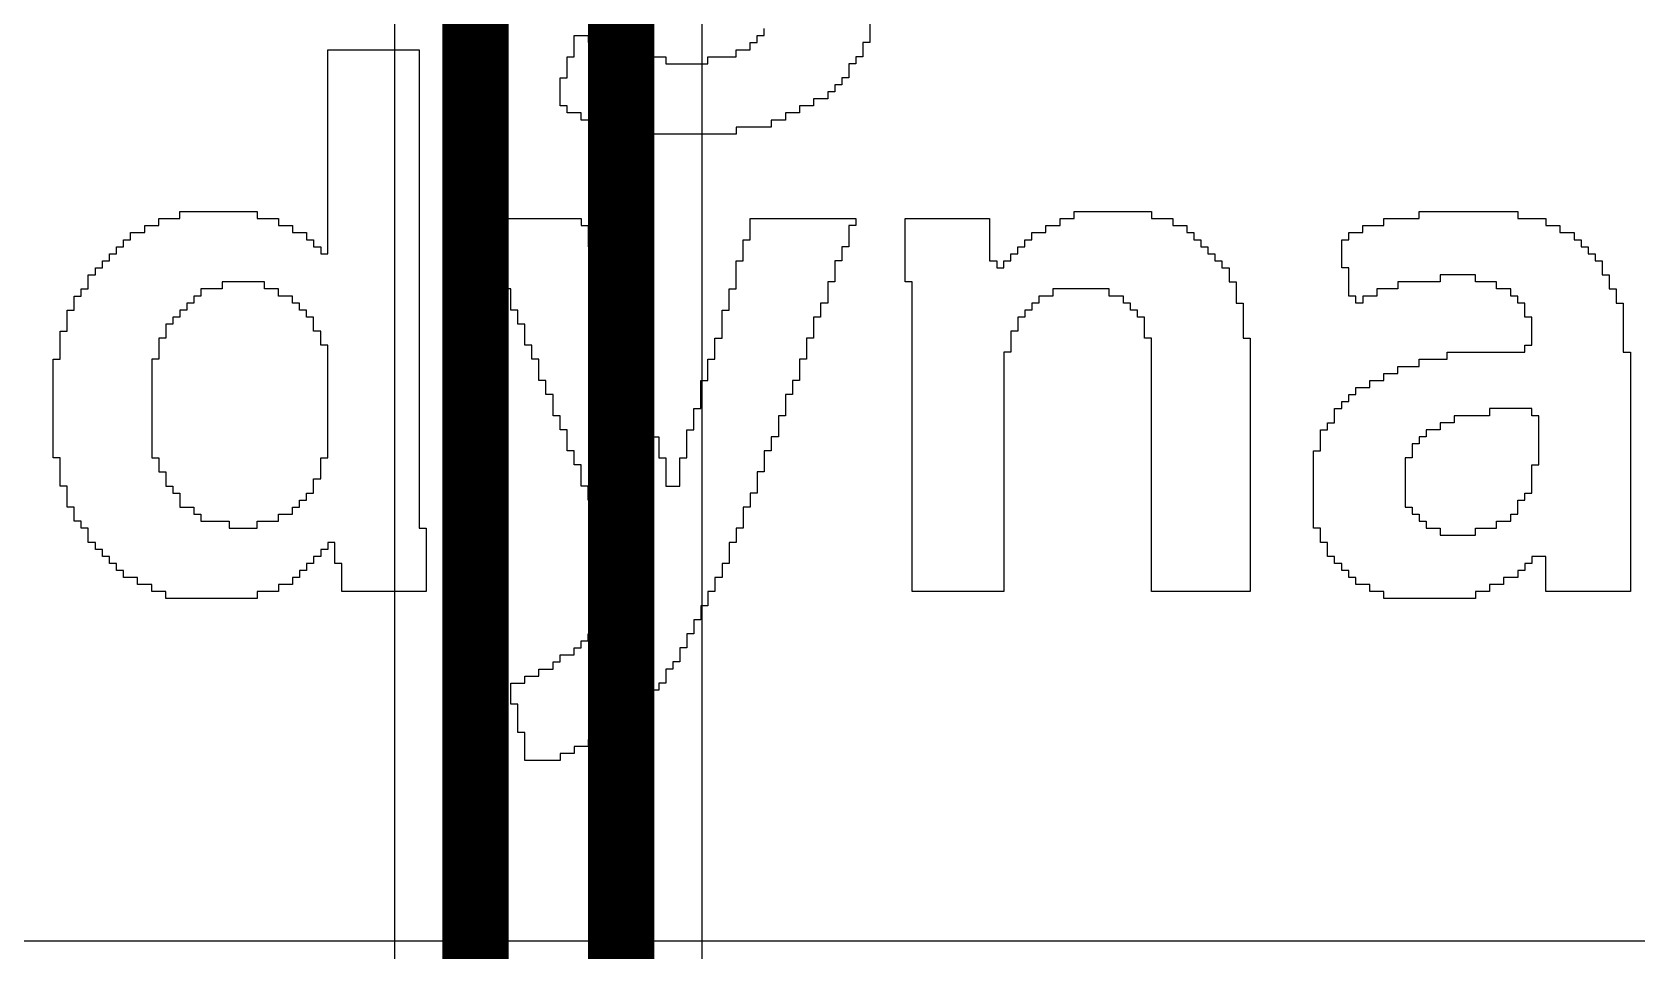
# Model space of a CAD drawing. Header units: millimetres. Extents: x -0.29 to 3.46, y -0.11 to 2.46.
# Drawn here: x 1.7836 to 2.0258, y 1.6687 to 1.8075 of the extents above; entities that cross this region are included whole.
import ezdxf

# ---------------------------------------------------------------- set-up
doc = ezdxf.new("R2010")
doc.units = ezdxf.units.MM
doc.header["$MEASUREMENT"] = 0
for name, color, linetype in [('BottomLayer', 5, 'Continuous'), ('TopLayer', 1, 'Continuous'), ('TopOverlay', 2, 'Continuous')]:
    doc.layers.add(name, color=color, linetype=linetype)

msp = doc.modelspace()

# ---------------------------------------------------------------- linework, layer by layer
at = {"layer": 'BottomLayer'}
msp.add_line((2.704, 1.67022), (1.50843, 1.67022), dxfattribs=at)
at = {"layer": 'TopLayer'}
for p, q in [((1.83826, 1.90567), (1.83826, 1.61433)), ((1.88474, 1.61433), (1.88474, 1.90567))]:
    msp.add_line(p, q, dxfattribs=at)
at = {"layer": 'TopLayer', "const_width": 0.01}
for points in [[(1.8505, 1.60131), (1.8505, 1.91869)], [(1.8725, 1.60131), (1.8725, 1.91869)]]:
    msp.add_lwpolyline(points, dxfattribs=at)
at = {"layer": 'TopOverlay'}
for p, q in [((1.8941, 1.80697), (1.8941, 1.80803)), ((1.91004, 1.80909), (1.91004, 1.80591)), ((1.8282, 1.77402), (1.8282, 1.80484)), ((1.8282, 1.80484), (1.84202, 1.80484)), ((1.84202, 1.80484), (1.84202, 1.73257)), ((1.8654, 1.80378), (1.8654, 1.80697)), ((1.8654, 1.80697), (1.86753, 1.80697)), ((1.86753, 1.80697), (1.86753, 1.80591)), ((1.86753, 1.80591), (1.86965, 1.80591)), ((1.86965, 1.80591), (1.86965, 1.80484)), ((1.86965, 1.80484), (1.87284, 1.80484)), ((1.87284, 1.80484), (1.87284, 1.80378)), ((1.88985, 1.80378), (1.88985, 1.80484)), ((1.88985, 1.80484), (1.89198, 1.80484)), ((1.89198, 1.80484), (1.89198, 1.80591)), ((1.89198, 1.80591), (1.89304, 1.80591)), ((1.89304, 1.80591), (1.89304, 1.80697)), ((1.89304, 1.80697), (1.8941, 1.80697)), ((1.91004, 1.80591), (1.90898, 1.80591)), ((1.90898, 1.80591), (1.90898, 1.80378)), ((1.86434, 1.80059), (1.86434, 1.80378)), ((1.86434, 1.80378), (1.8654, 1.80378)), ((1.87284, 1.80378), (1.87922, 1.80378)), ((1.87922, 1.80378), (1.87922, 1.80272)), ((1.87922, 1.80272), (1.8856, 1.80272)), ((1.8856, 1.80272), (1.8856, 1.80378)), ((1.8856, 1.80378), (1.88985, 1.80378)), ((1.90792, 1.80272), (1.90686, 1.80272)), ((1.90686, 1.80272), (1.90686, 1.80059)), ((1.90898, 1.80378), (1.90792, 1.80378)), ((1.90792, 1.80378), (1.90792, 1.80272)), ((1.86328, 1.79634), (1.86328, 1.80059)), ((1.86328, 1.80059), (1.86434, 1.80059)), ((1.90686, 1.80059), (1.90579, 1.80059)), ((1.90579, 1.80059), (1.90579, 1.79953)), ((1.90473, 1.79846), (1.90367, 1.79846)), ((1.90367, 1.79846), (1.90367, 1.7974)), ((1.90579, 1.79953), (1.90473, 1.79953)), ((1.90473, 1.79953), (1.90473, 1.79846)), ((1.86434, 1.79634), (1.86328, 1.79634)), ((1.86434, 1.79528), (1.86434, 1.79634)), ((1.86647, 1.79528), (1.86434, 1.79528)), ((1.86647, 1.79421), (1.86647, 1.79528)), ((1.89942, 1.79528), (1.89729, 1.79528)), ((1.89729, 1.79528), (1.89729, 1.79421)), ((1.90154, 1.79634), (1.89942, 1.79634)), ((1.89942, 1.79634), (1.89942, 1.79528)), ((1.90367, 1.7974), (1.90154, 1.7974)), ((1.90154, 1.7974), (1.90154, 1.79634)), ((1.86965, 1.79421), (1.86647, 1.79421)), ((1.86965, 1.79315), (1.86965, 1.79421)), ((1.87497, 1.79315), (1.86965, 1.79315)), ((1.87497, 1.79209), (1.87497, 1.79315)), ((1.89516, 1.79315), (1.88985, 1.79315)), ((1.88985, 1.79315), (1.88985, 1.79209)), ((1.89729, 1.79421), (1.89516, 1.79421)), ((1.89516, 1.79421), (1.89516, 1.79315)), ((1.88985, 1.79209), (1.87497, 1.79209)), ((1.80057, 1.77721), (1.80057, 1.77827)), ((1.80057, 1.77827), (1.80269, 1.77827)), ((1.80269, 1.77827), (1.80269, 1.77933)), ((1.80269, 1.77933), (1.80588, 1.77933)), ((1.80588, 1.77933), (1.80588, 1.7804)), ((1.80588, 1.7804), (1.81757, 1.7804)), ((1.81757, 1.7804), (1.81757, 1.77933)), ((1.81757, 1.77933), (1.82076, 1.77933)), ((1.82076, 1.77933), (1.82076, 1.77827)), ((1.82076, 1.77827), (1.82289, 1.77827)), ((1.82289, 1.77827), (1.82289, 1.77721)), ((1.85159, 1.77614), (1.85159, 1.77933)), ((1.85159, 1.77933), (1.86647, 1.77933)), ((1.86647, 1.77933), (1.86647, 1.77827)), ((1.86647, 1.77827), (1.86753, 1.77827)), ((1.86753, 1.77827), (1.86753, 1.77508)), ((1.89198, 1.77614), (1.89198, 1.77933)), ((1.89198, 1.77933), (1.90792, 1.77933)), ((1.90792, 1.77827), (1.90686, 1.77827)), ((1.90686, 1.77827), (1.90686, 1.77508)), ((1.90792, 1.77933), (1.90792, 1.77827)), ((1.91536, 1.76977), (1.91536, 1.77933)), ((1.91536, 1.77933), (1.92811, 1.77933)), ((1.92811, 1.77933), (1.92811, 1.77296)), ((1.93662, 1.77721), (1.93662, 1.77827)), ((1.93662, 1.77827), (1.93874, 1.77827)), ((1.93874, 1.77827), (1.93874, 1.77933)), ((1.93874, 1.77933), (1.94087, 1.77933)), ((1.94087, 1.77933), (1.94087, 1.7804)), ((1.94087, 1.7804), (1.94618, 1.7804)), ((1.94618, 1.7804), (1.94725, 1.7804)), ((1.94725, 1.7804), (1.95256, 1.7804)), ((1.95256, 1.7804), (1.95256, 1.77933)), ((1.95256, 1.77933), (1.95575, 1.77933)), ((1.95575, 1.77933), (1.95575, 1.77827)), ((1.95575, 1.77827), (1.95787, 1.77827)), ((1.95787, 1.77827), (1.95787, 1.77721)), ((1.98445, 1.77721), (1.98445, 1.77827)), ((1.98445, 1.77827), (1.98763, 1.77827)), ((1.98763, 1.77827), (1.98763, 1.77933)), ((1.98763, 1.77933), (1.99295, 1.77933)), ((1.99295, 1.77933), (1.99295, 1.7804)), ((1.99295, 1.7804), (2.00783, 1.7804)), ((2.00783, 1.7804), (2.00783, 1.77933)), ((2.00783, 1.77933), (2.01208, 1.77933)), ((2.01208, 1.77933), (2.01208, 1.77827)), ((2.01208, 1.77827), (2.01421, 1.77827)), ((2.01421, 1.77827), (2.01421, 1.77721)), ((1.79738, 1.77508), (1.79738, 1.77614)), ((1.79738, 1.77614), (1.79844, 1.77614)), ((1.79844, 1.77614), (1.79844, 1.77721)), ((1.79844, 1.77721), (1.80057, 1.77721)), ((1.82289, 1.77721), (1.82501, 1.77721)), ((1.82501, 1.77721), (1.82501, 1.77614)), ((1.82501, 1.77614), (1.82608, 1.77614)), ((1.82608, 1.77614), (1.82608, 1.77508)), ((1.85265, 1.77614), (1.85159, 1.77614)), ((1.85265, 1.77402), (1.85265, 1.77614)), ((1.89091, 1.77296), (1.89091, 1.77614)), ((1.89091, 1.77614), (1.89198, 1.77614)), ((1.93343, 1.77508), (1.93343, 1.77614)), ((1.93343, 1.77614), (1.93449, 1.77614)), ((1.93449, 1.77614), (1.93449, 1.77721)), ((1.93449, 1.77721), (1.93662, 1.77721)), ((1.95787, 1.77721), (1.95894, 1.77721)), ((1.95894, 1.77721), (1.95894, 1.77614)), ((1.95894, 1.77614), (1.96, 1.77614)), ((1.96, 1.77614), (1.96, 1.77508)), ((1.98126, 1.77189), (1.98126, 1.77614)), ((1.98126, 1.77614), (1.98232, 1.77614)), ((1.98232, 1.77614), (1.98232, 1.77721)), ((1.98232, 1.77721), (1.98445, 1.77721)), ((2.01421, 1.77721), (2.01633, 1.77721)), ((2.01633, 1.77721), (2.01633, 1.77614)), ((2.01633, 1.77614), (2.0174, 1.77614)), ((2.0174, 1.77614), (2.0174, 1.77508)), ((1.79525, 1.77296), (1.79525, 1.77402)), ((1.79525, 1.77402), (1.79632, 1.77402)), ((1.79632, 1.77402), (1.79632, 1.77508)), ((1.79632, 1.77508), (1.79738, 1.77508)), ((1.82608, 1.77508), (1.82714, 1.77508)), ((1.82714, 1.77508), (1.82714, 1.77402)), ((1.82714, 1.77402), (1.8282, 1.77402)), ((1.85371, 1.77402), (1.85265, 1.77402)), ((1.85371, 1.77083), (1.85371, 1.77402)), ((1.86753, 1.77508), (1.86859, 1.77508)), ((1.86859, 1.77508), (1.86859, 1.77189)), ((1.90686, 1.77508), (1.90579, 1.77508)), ((1.90579, 1.77508), (1.90579, 1.77296)), ((1.9313, 1.77296), (1.9313, 1.77402)), ((1.9313, 1.77402), (1.93237, 1.77402)), ((1.93237, 1.77402), (1.93237, 1.77508)), ((1.93237, 1.77508), (1.93343, 1.77508)), ((1.96, 1.77508), (1.96106, 1.77508)), ((1.96106, 1.77508), (1.96106, 1.77402)), ((1.96106, 1.77402), (1.96213, 1.77402)), ((1.96213, 1.77402), (1.96213, 1.77296)), ((2.0174, 1.77508), (2.01846, 1.77508)), ((2.01846, 1.77508), (2.01846, 1.77402)), ((2.01846, 1.77402), (2.01952, 1.77402)), ((2.01952, 1.77402), (2.01952, 1.77296)), ((1.79206, 1.7687), (1.79206, 1.77083)), ((1.79206, 1.77083), (1.79313, 1.77083)), ((1.79313, 1.77083), (1.79313, 1.77189)), ((1.79313, 1.77189), (1.79419, 1.77189)), ((1.79419, 1.77189), (1.79419, 1.77296)), ((1.79419, 1.77296), (1.79525, 1.77296)), ((1.85477, 1.77083), (1.85371, 1.77083)), ((1.85477, 1.7687), (1.85477, 1.77083)), ((1.86859, 1.77189), (1.86965, 1.77189)), ((1.86965, 1.77189), (1.86965, 1.7687)), ((1.88985, 1.7687), (1.88985, 1.77296)), ((1.88985, 1.77296), (1.89091, 1.77296)), ((1.90579, 1.77296), (1.90473, 1.77296)), ((1.90473, 1.77296), (1.90473, 1.76977)), ((1.92811, 1.77296), (1.92918, 1.77296)), ((1.92918, 1.77296), (1.92918, 1.77189)), ((1.92918, 1.77189), (1.93024, 1.77189)), ((1.93024, 1.77189), (1.93024, 1.77296)), ((1.93024, 1.77296), (1.9313, 1.77296)), ((1.96213, 1.77296), (1.96319, 1.77296)), ((1.96319, 1.77296), (1.96319, 1.77189)), ((1.96319, 1.77189), (1.96425, 1.77189)), ((1.96425, 1.77189), (1.96425, 1.76977)), ((1.98232, 1.77189), (1.98126, 1.77189)), ((1.98232, 1.76764), (1.98232, 1.77189)), ((2.00145, 1.77083), (1.99614, 1.77083)), ((1.99614, 1.77083), (1.99614, 1.76977)), ((2.00145, 1.76977), (2.00145, 1.77083)), ((2.01952, 1.77296), (2.02058, 1.77296)), ((2.02058, 1.77296), (2.02058, 1.77083)), ((2.02058, 1.77083), (2.02165, 1.77083)), ((2.02165, 1.77083), (2.02165, 1.7687)), ((1.791, 1.76764), (1.791, 1.7687)), ((1.791, 1.7687), (1.79206, 1.7687)), ((1.81226, 1.7687), (1.80907, 1.7687)), ((1.80907, 1.7687), (1.80907, 1.76764)), ((1.81864, 1.76977), (1.81226, 1.76977)), ((1.81226, 1.76977), (1.81226, 1.7687)), ((1.81864, 1.7687), (1.81864, 1.76977)), ((1.82076, 1.7687), (1.81864, 1.7687)), ((1.82076, 1.76764), (1.82076, 1.7687)), ((1.85584, 1.7687), (1.85477, 1.7687)), ((1.85584, 1.76552), (1.85584, 1.7687)), ((1.86965, 1.7687), (1.87072, 1.7687)), ((1.87072, 1.7687), (1.87072, 1.76552)), ((1.88879, 1.76552), (1.88879, 1.7687)), ((1.88879, 1.7687), (1.88985, 1.7687)), ((1.90473, 1.76977), (1.90367, 1.76977)), ((1.90367, 1.76977), (1.90367, 1.76658)), ((1.91642, 1.76977), (1.91536, 1.76977)), ((1.91642, 1.723), (1.91642, 1.76977)), ((1.94618, 1.7687), (1.93768, 1.7687)), ((1.93768, 1.7687), (1.93768, 1.76764)), ((1.94618, 1.76764), (1.94618, 1.7687)), ((1.96425, 1.76977), (1.96531, 1.76977)), ((1.96531, 1.76977), (1.96531, 1.76658)), ((1.98976, 1.7687), (1.98657, 1.7687)), ((1.98657, 1.7687), (1.98657, 1.76764)), ((1.99614, 1.76977), (1.98976, 1.76977)), ((1.98976, 1.76977), (1.98976, 1.7687)), ((2.00464, 1.76977), (2.00145, 1.76977)), ((2.00464, 1.7687), (2.00464, 1.76977)), ((2.00677, 1.7687), (2.00464, 1.7687)), ((2.00677, 1.76764), (2.00677, 1.7687)), ((2.02165, 1.7687), (2.02271, 1.7687)), ((2.02271, 1.7687), (2.02271, 1.76658)), ((1.78994, 1.76552), (1.78994, 1.76764)), ((1.78994, 1.76764), (1.791, 1.76764)), ((1.80801, 1.76658), (1.80694, 1.76658)), ((1.80694, 1.76658), (1.80694, 1.76552)), ((1.80907, 1.76764), (1.80801, 1.76764)), ((1.80801, 1.76764), (1.80801, 1.76658)), ((1.82289, 1.76764), (1.82076, 1.76764)), ((1.82289, 1.76658), (1.82289, 1.76764)), ((1.82395, 1.76658), (1.82289, 1.76658)), ((1.82395, 1.76552), (1.82395, 1.76658)), ((1.90367, 1.76658), (1.9026, 1.76658)), ((1.9026, 1.76658), (1.9026, 1.76445)), ((1.93555, 1.76658), (1.93449, 1.76658)), ((1.93449, 1.76658), (1.93449, 1.76552)), ((1.93768, 1.76764), (1.93555, 1.76764)), ((1.93555, 1.76764), (1.93555, 1.76658)), ((1.94831, 1.76764), (1.94618, 1.76764)), ((1.94831, 1.76658), (1.94831, 1.76764)), ((1.94937, 1.76658), (1.94831, 1.76658)), ((1.94937, 1.76552), (1.94937, 1.76658)), ((1.96531, 1.76658), (1.96638, 1.76658)), ((1.96638, 1.76658), (1.96638, 1.76126)), ((1.98338, 1.76764), (1.98232, 1.76764)), ((1.98338, 1.76658), (1.98338, 1.76764)), ((1.98445, 1.76658), (1.98338, 1.76658)), ((1.98657, 1.76764), (1.98445, 1.76764)), ((1.98445, 1.76764), (1.98445, 1.76658)), ((2.00783, 1.76764), (2.00677, 1.76764)), ((2.00783, 1.76658), (2.00783, 1.76764)), ((2.00889, 1.76658), (2.00783, 1.76658)), ((2.00889, 1.76445), (2.00889, 1.76658)), ((2.02271, 1.76658), (2.02377, 1.76658)), ((2.02377, 1.76658), (2.02377, 1.75914)), ((1.78888, 1.76233), (1.78888, 1.76552)), ((1.78888, 1.76552), (1.78994, 1.76552)), ((1.80588, 1.76445), (1.80482, 1.76445)), ((1.80482, 1.76445), (1.80482, 1.76339)), ((1.80694, 1.76552), (1.80588, 1.76552)), ((1.80588, 1.76552), (1.80588, 1.76445)), ((1.82501, 1.76552), (1.82395, 1.76552)), ((1.82501, 1.76445), (1.82501, 1.76552)), ((1.82608, 1.76445), (1.82501, 1.76445)), ((1.82608, 1.76233), (1.82608, 1.76445)), ((1.8569, 1.76552), (1.85584, 1.76552)), ((1.8569, 1.76339), (1.8569, 1.76552)), ((1.87072, 1.76552), (1.87178, 1.76552)), ((1.87178, 1.76552), (1.87178, 1.76339)), ((1.88772, 1.76126), (1.88772, 1.76552)), ((1.88772, 1.76552), (1.88879, 1.76552)), ((1.9026, 1.76445), (1.90154, 1.76445)), ((1.90154, 1.76445), (1.90154, 1.76126)), ((1.93343, 1.76445), (1.93237, 1.76445)), ((1.93237, 1.76445), (1.93237, 1.76233)), ((1.93449, 1.76552), (1.93343, 1.76552)), ((1.93343, 1.76552), (1.93343, 1.76445)), ((1.95043, 1.76552), (1.94937, 1.76552)), ((1.95043, 1.76445), (1.95043, 1.76552)), ((1.9515, 1.76445), (1.95043, 1.76445)), ((1.9515, 1.76126), (1.9515, 1.76445)), ((2.00996, 1.76445), (2.00889, 1.76445)), ((2.00996, 1.7602), (2.00996, 1.76445)), ((1.78781, 1.75808), (1.78781, 1.76233)), ((1.78781, 1.76233), (1.78888, 1.76233)), ((1.80376, 1.76126), (1.80269, 1.76126)), ((1.80269, 1.76126), (1.80269, 1.75808)), ((1.80482, 1.76339), (1.80376, 1.76339)), ((1.80376, 1.76339), (1.80376, 1.76126)), ((1.82714, 1.76233), (1.82608, 1.76233)), ((1.82714, 1.7602), (1.82714, 1.76233)), ((1.85796, 1.76339), (1.8569, 1.76339)), ((1.85796, 1.7602), (1.85796, 1.76339)), ((1.87178, 1.76339), (1.87284, 1.76339)), ((1.87284, 1.76339), (1.87284, 1.7602)), ((1.88666, 1.75808), (1.88666, 1.76126)), ((1.88666, 1.76126), (1.88772, 1.76126)), ((1.90154, 1.76126), (1.90048, 1.76126)), ((1.90048, 1.76126), (1.90048, 1.75808)), ((1.93237, 1.76233), (1.9313, 1.76233)), ((1.9313, 1.76233), (1.9313, 1.75914)), ((1.95256, 1.76126), (1.9515, 1.76126)), ((1.95256, 1.723), (1.95256, 1.76126)), ((1.96638, 1.76126), (1.96744, 1.76126)), ((1.96744, 1.76126), (1.96744, 1.723)), ((1.8282, 1.7602), (1.82714, 1.7602)), ((1.8282, 1.74319), (1.8282, 1.7602)), ((1.85903, 1.7602), (1.85796, 1.7602)), ((1.85903, 1.75808), (1.85903, 1.7602)), ((1.87284, 1.7602), (1.87391, 1.7602)), ((1.87391, 1.7602), (1.87391, 1.75701)), ((1.9313, 1.75914), (1.93024, 1.75914)), ((1.93024, 1.75914), (1.93024, 1.723)), ((1.9972, 1.75808), (1.9972, 1.75914)), ((1.9972, 1.75914), (2.00889, 1.75914)), ((2.00889, 1.75914), (2.00889, 1.7602)), ((2.00889, 1.7602), (2.00996, 1.7602)), ((2.02377, 1.75914), (2.02484, 1.75914)), ((2.02484, 1.75914), (2.02484, 1.723)), ((1.78675, 1.74319), (1.78675, 1.75808)), ((1.78675, 1.75808), (1.78781, 1.75808)), ((1.80269, 1.75808), (1.80163, 1.75808)), ((1.80163, 1.75808), (1.80163, 1.74319)), ((1.86009, 1.75808), (1.85903, 1.75808)), ((1.86009, 1.75489), (1.86009, 1.75808)), ((1.87391, 1.75701), (1.87497, 1.75701)), ((1.87497, 1.75701), (1.87497, 1.75382)), ((1.8856, 1.75489), (1.8856, 1.75808)), ((1.8856, 1.75808), (1.88666, 1.75808)), ((1.90048, 1.75808), (1.89942, 1.75808)), ((1.89942, 1.75808), (1.89942, 1.75489)), ((1.98976, 1.75595), (1.98976, 1.75701)), ((1.98976, 1.75701), (1.99295, 1.75701)), ((1.99295, 1.75701), (1.99295, 1.75808)), ((1.99295, 1.75808), (1.9972, 1.75808)), ((1.86115, 1.75489), (1.86009, 1.75489)), ((1.86115, 1.75276), (1.86115, 1.75489)), ((1.88454, 1.75063), (1.88454, 1.75489)), ((1.88454, 1.75489), (1.8856, 1.75489)), ((1.89942, 1.75489), (1.89835, 1.75489)), ((1.89835, 1.75489), (1.89835, 1.75276)), ((1.98551, 1.75382), (1.98551, 1.75489)), ((1.98551, 1.75489), (1.98763, 1.75489)), ((1.98763, 1.75489), (1.98763, 1.75595)), ((1.98763, 1.75595), (1.98976, 1.75595)), ((1.86221, 1.75276), (1.86115, 1.75276)), ((1.86221, 1.74957), (1.86221, 1.75276)), ((1.87497, 1.75382), (1.87603, 1.75382)), ((1.87603, 1.75382), (1.87603, 1.75063)), ((1.89835, 1.75276), (1.89729, 1.75276)), ((1.89729, 1.75276), (1.89729, 1.74957)), ((1.98126, 1.75063), (1.98126, 1.7517)), ((1.98126, 1.7517), (1.98232, 1.7517)), ((1.98232, 1.7517), (1.98232, 1.75276)), ((1.98232, 1.75276), (1.98338, 1.75276)), ((1.98338, 1.75276), (1.98338, 1.75382)), ((1.98338, 1.75382), (1.98551, 1.75382)), ((1.86328, 1.74957), (1.86221, 1.74957)), ((1.86328, 1.74745), (1.86328, 1.74957)), ((1.87603, 1.75063), (1.87709, 1.75063)), ((1.87709, 1.75063), (1.87709, 1.74638)), ((1.88347, 1.74745), (1.88347, 1.75063)), ((1.88347, 1.75063), (1.88454, 1.75063)), ((1.89729, 1.74957), (1.89623, 1.74957)), ((1.89623, 1.74957), (1.89623, 1.74638)), ((1.98019, 1.74851), (1.98019, 1.75063)), ((1.98019, 1.75063), (1.98126, 1.75063)), ((2.00358, 1.74957), (1.99826, 1.74957)), ((1.99826, 1.74957), (1.99826, 1.74851)), ((2.00996, 1.75063), (2.00358, 1.75063)), ((2.00358, 1.75063), (2.00358, 1.74957)), ((2.00996, 1.74957), (2.00996, 1.75063)), ((2.01102, 1.74957), (2.00996, 1.74957)), ((2.01102, 1.74213), (2.01102, 1.74957)), ((1.86434, 1.74745), (1.86328, 1.74745)), ((1.86434, 1.74426), (1.86434, 1.74745)), ((1.88241, 1.74319), (1.88241, 1.74745)), ((1.88241, 1.74745), (1.88347, 1.74745)), ((1.97807, 1.74426), (1.97807, 1.74745)), ((1.97807, 1.74745), (1.97913, 1.74745)), ((1.97913, 1.74745), (1.97913, 1.74851)), ((1.97913, 1.74851), (1.98019, 1.74851)), ((1.99614, 1.74745), (1.99401, 1.74745)), ((1.99401, 1.74745), (1.99401, 1.74638)), ((1.99826, 1.74851), (1.99614, 1.74851)), ((1.99614, 1.74851), (1.99614, 1.74745)), ((1.8654, 1.74426), (1.86434, 1.74426)), ((1.8654, 1.74213), (1.8654, 1.74426)), ((1.87709, 1.74638), (1.87816, 1.74638)), ((1.87816, 1.74638), (1.87816, 1.74319)), ((1.89516, 1.74426), (1.8941, 1.74426)), ((1.8941, 1.74426), (1.8941, 1.74107)), ((1.89623, 1.74638), (1.89516, 1.74638)), ((1.89516, 1.74638), (1.89516, 1.74426)), ((1.97701, 1.73257), (1.97701, 1.74426)), ((1.97701, 1.74426), (1.97807, 1.74426)), ((1.99295, 1.74532), (1.99189, 1.74532)), ((1.99189, 1.74532), (1.99189, 1.74319)), ((1.99401, 1.74638), (1.99295, 1.74638)), ((1.99295, 1.74638), (1.99295, 1.74532)), ((1.78781, 1.74319), (1.78675, 1.74319)), ((1.78781, 1.73894), (1.78781, 1.74319)), ((1.80163, 1.74319), (1.80269, 1.74319)), ((1.80269, 1.74319), (1.80269, 1.74107)), ((1.82714, 1.74001), (1.82714, 1.74319)), ((1.82714, 1.74319), (1.8282, 1.74319)), ((1.86647, 1.74213), (1.8654, 1.74213)), ((1.86647, 1.73894), (1.86647, 1.74213)), ((1.87816, 1.74319), (1.87922, 1.74319)), ((1.87922, 1.74319), (1.87922, 1.74107)), ((1.88135, 1.73894), (1.88135, 1.74319)), ((1.88135, 1.74319), (1.88241, 1.74319)), ((1.99189, 1.74319), (1.99082, 1.74319)), ((1.99082, 1.74319), (1.99082, 1.73575)), ((2.00996, 1.73788), (2.00996, 1.74213)), ((2.00996, 1.74213), (2.01102, 1.74213)), ((1.80269, 1.74107), (1.80376, 1.74107)), ((1.80376, 1.74107), (1.80376, 1.73894)), ((1.82608, 1.73788), (1.82608, 1.74001)), ((1.82608, 1.74001), (1.82714, 1.74001)), ((1.87922, 1.74107), (1.87922, 1.74001)), ((1.87922, 1.74001), (1.87922, 1.73894)), ((1.8941, 1.74107), (1.89304, 1.74107)), ((1.89304, 1.74107), (1.89304, 1.73788)), ((1.78888, 1.73894), (1.78781, 1.73894)), ((1.78888, 1.73575), (1.78888, 1.73894)), ((1.80376, 1.73894), (1.80482, 1.73894)), ((1.80482, 1.73894), (1.80482, 1.73788)), ((1.80482, 1.73788), (1.80588, 1.73788)), ((1.80588, 1.73788), (1.80588, 1.73575)), ((1.82501, 1.73682), (1.82501, 1.73788)), ((1.82501, 1.73788), (1.82608, 1.73788)), ((1.86753, 1.73894), (1.86647, 1.73894)), ((1.86753, 1.73682), (1.86753, 1.73894)), ((1.87922, 1.73894), (1.88135, 1.73894)), ((1.89304, 1.73788), (1.89198, 1.73788)), ((1.89198, 1.73788), (1.89198, 1.73575)), ((2.00889, 1.73682), (2.00889, 1.73788)), ((2.00889, 1.73788), (2.00996, 1.73788)), ((1.78994, 1.73575), (1.78888, 1.73575)), ((1.78994, 1.73363), (1.78994, 1.73575)), ((1.80588, 1.73575), (1.80801, 1.73575)), ((1.80801, 1.73575), (1.80801, 1.73469)), ((1.80801, 1.73469), (1.80907, 1.73469)), ((1.80907, 1.73469), (1.80907, 1.73363)), ((1.82076, 1.73363), (1.82076, 1.73469)), ((1.82076, 1.73469), (1.82289, 1.73469)), ((1.82289, 1.73469), (1.82289, 1.73575)), ((1.82289, 1.73575), (1.82395, 1.73575)), ((1.82395, 1.73575), (1.82395, 1.73682)), ((1.82395, 1.73682), (1.82501, 1.73682)), ((1.86859, 1.73682), (1.86753, 1.73682)), ((1.86859, 1.73363), (1.86859, 1.73682)), ((1.89198, 1.73575), (1.89091, 1.73575)), ((1.89091, 1.73575), (1.89091, 1.73257)), ((1.99082, 1.73575), (1.99189, 1.73575)), ((1.99189, 1.73575), (1.99189, 1.73469)), ((1.99189, 1.73469), (1.99295, 1.73469)), ((1.99295, 1.73469), (1.99295, 1.73363)), ((2.00677, 1.73363), (2.00677, 1.73469)), ((2.00677, 1.73469), (2.00783, 1.73469)), ((2.00783, 1.73469), (2.00783, 1.73682)), ((2.00783, 1.73682), (2.00889, 1.73682)), ((1.791, 1.73363), (1.78994, 1.73363)), ((1.791, 1.73257), (1.791, 1.73363)), ((1.79206, 1.73257), (1.791, 1.73257)), ((1.79206, 1.73044), (1.79206, 1.73257)), ((1.80907, 1.73363), (1.81332, 1.73363)), ((1.81332, 1.73363), (1.81332, 1.73257)), ((1.81332, 1.73257), (1.81757, 1.73257)), ((1.81757, 1.73257), (1.81757, 1.73363)), ((1.81757, 1.73363), (1.82076, 1.73363)), ((1.84202, 1.73257), (1.84308, 1.73257)), ((1.84308, 1.73257), (1.84308, 1.723)), ((1.86965, 1.73363), (1.86859, 1.73363)), ((1.86965, 1.7315), (1.86965, 1.73363)), ((1.89091, 1.73257), (1.88985, 1.73257)), ((1.88985, 1.73257), (1.88985, 1.73044)), ((1.97807, 1.73257), (1.97701, 1.73257)), ((1.97807, 1.73044), (1.97807, 1.73257)), ((1.99295, 1.73363), (1.99401, 1.73363)), ((1.99401, 1.73363), (1.99401, 1.73257)), ((1.99401, 1.73257), (1.99614, 1.73257)), ((1.99614, 1.73257), (1.99614, 1.7315)), ((2.00145, 1.7315), (2.00145, 1.73257)), ((2.00145, 1.73257), (2.00464, 1.73257)), ((2.00464, 1.73257), (2.00464, 1.73363)), ((2.00464, 1.73363), (2.00677, 1.73363)), ((1.79313, 1.73044), (1.79206, 1.73044)), ((1.79313, 1.72938), (1.79313, 1.73044)), ((1.82927, 1.73044), (1.8282, 1.73044)), ((1.8282, 1.73044), (1.8282, 1.72938)), ((1.82927, 1.72725), (1.82927, 1.73044)), ((1.87072, 1.7315), (1.86965, 1.7315)), ((1.87072, 1.72831), (1.87072, 1.7315)), ((1.88985, 1.73044), (1.88879, 1.73044)), ((1.88879, 1.73044), (1.88879, 1.72725)), ((1.97913, 1.73044), (1.97807, 1.73044)), ((1.97913, 1.72831), (1.97913, 1.73044)), ((1.99614, 1.7315), (2.00145, 1.7315)), ((1.79419, 1.72938), (1.79313, 1.72938)), ((1.79419, 1.72831), (1.79419, 1.72938)), ((1.79525, 1.72831), (1.79419, 1.72831)), ((1.79525, 1.72725), (1.79525, 1.72831)), ((1.79632, 1.72725), (1.79525, 1.72725)), ((1.79632, 1.72619), (1.79632, 1.72725)), ((1.82608, 1.72725), (1.82501, 1.72725)), ((1.82501, 1.72725), (1.82501, 1.72619)), ((1.82714, 1.72831), (1.82608, 1.72831)), ((1.82608, 1.72831), (1.82608, 1.72725)), ((1.8282, 1.72938), (1.82714, 1.72938)), ((1.82714, 1.72938), (1.82714, 1.72831)), ((1.83033, 1.72725), (1.82927, 1.72725)), ((1.83033, 1.723), (1.83033, 1.72725)), ((1.87178, 1.72831), (1.87072, 1.72831)), ((1.87178, 1.72619), (1.87178, 1.72831)), ((1.88879, 1.72725), (1.88772, 1.72725)), ((1.88772, 1.72725), (1.88772, 1.72513)), ((1.98019, 1.72831), (1.97913, 1.72831)), ((1.98019, 1.72725), (1.98019, 1.72831)), ((1.98126, 1.72725), (1.98019, 1.72725)), ((1.98126, 1.72619), (1.98126, 1.72725)), ((2.00996, 1.72725), (2.00889, 1.72725)), ((2.00889, 1.72725), (2.00889, 1.72619)), ((2.01208, 1.72831), (2.00996, 1.72831)), ((2.00996, 1.72831), (2.00996, 1.72725)), ((2.01208, 1.723), (2.01208, 1.72831)), ((1.79738, 1.72619), (1.79632, 1.72619)), ((1.79738, 1.72513), (1.79738, 1.72619)), ((1.7995, 1.72513), (1.79738, 1.72513)), ((1.7995, 1.72406), (1.7995, 1.72513)), ((1.82395, 1.72513), (1.82289, 1.72513)), ((1.82289, 1.72513), (1.82289, 1.72406)), ((1.82501, 1.72619), (1.82395, 1.72619)), ((1.82395, 1.72619), (1.82395, 1.72513)), ((1.87284, 1.72619), (1.87178, 1.72619)), ((1.87284, 1.723), (1.87284, 1.72619)), ((1.88772, 1.72513), (1.88666, 1.72513)), ((1.88666, 1.72513), (1.88666, 1.723)), ((1.98232, 1.72619), (1.98126, 1.72619)), ((1.98232, 1.72513), (1.98232, 1.72619)), ((1.98338, 1.72513), (1.98232, 1.72513)), ((1.98338, 1.72406), (1.98338, 1.72513)), ((2.00783, 1.72513), (2.0057, 1.72513)), ((2.0057, 1.72513), (2.0057, 1.72406)), ((2.00889, 1.72619), (2.00783, 1.72619)), ((2.00783, 1.72619), (2.00783, 1.72513)), ((1.80163, 1.72406), (1.7995, 1.72406)), ((1.80163, 1.723), (1.80163, 1.72406)), ((1.80376, 1.723), (1.80163, 1.723)), ((1.80376, 1.72194), (1.80376, 1.723)), ((1.82076, 1.723), (1.81757, 1.723)), ((1.81757, 1.723), (1.81757, 1.72194)), ((1.82289, 1.72406), (1.82076, 1.72406)), ((1.82076, 1.72406), (1.82076, 1.723)), ((1.84308, 1.723), (1.83033, 1.723)), ((1.87178, 1.72087), (1.87178, 1.723)), ((1.87178, 1.723), (1.87284, 1.723)), ((1.88666, 1.723), (1.8856, 1.723)), ((1.8856, 1.723), (1.8856, 1.72087)), ((1.93024, 1.723), (1.91642, 1.723)), ((1.96744, 1.723), (1.95256, 1.723)), ((1.98551, 1.72406), (1.98338, 1.72406)), ((1.98551, 1.723), (1.98551, 1.72406)), ((1.98763, 1.723), (1.98551, 1.723)), ((1.98763, 1.72194), (1.98763, 1.723)), ((2.00358, 1.723), (2.00145, 1.723)), ((2.00145, 1.723), (2.00145, 1.72194)), ((2.0057, 1.72406), (2.00358, 1.72406)), ((2.00358, 1.72406), (2.00358, 1.723)), ((2.02484, 1.723), (2.01208, 1.723)), ((1.81757, 1.72194), (1.80376, 1.72194)), ((1.87072, 1.71981), (1.87072, 1.72087)), ((1.87072, 1.72087), (1.87178, 1.72087)), ((1.8856, 1.72087), (1.88454, 1.72087)), ((1.88454, 1.72087), (1.88454, 1.71875)), ((2.00145, 1.72194), (1.98763, 1.72194)), ((1.86859, 1.71662), (1.86859, 1.71769)), ((1.86859, 1.71769), (1.86965, 1.71769)), ((1.86965, 1.71769), (1.86965, 1.71981)), ((1.86965, 1.71981), (1.87072, 1.71981)), ((1.88454, 1.71875), (1.88347, 1.71875)), ((1.88347, 1.71875), (1.88347, 1.71662)), ((1.86647, 1.7145), (1.86647, 1.71556)), ((1.86647, 1.71556), (1.86753, 1.71556)), ((1.86753, 1.71556), (1.86753, 1.71662)), ((1.86753, 1.71662), (1.86859, 1.71662)), ((1.88347, 1.71662), (1.88241, 1.71662)), ((1.88241, 1.71662), (1.88241, 1.7145)), ((1.86328, 1.71237), (1.86328, 1.71343)), ((1.86328, 1.71343), (1.8654, 1.71343)), ((1.8654, 1.71343), (1.8654, 1.7145)), ((1.8654, 1.7145), (1.86647, 1.7145)), ((1.88241, 1.7145), (1.88135, 1.7145)), ((1.88135, 1.7145), (1.88135, 1.71237)), ((1.86009, 1.71025), (1.86009, 1.71131)), ((1.86009, 1.71131), (1.86221, 1.71131)), ((1.86221, 1.71131), (1.86221, 1.71237)), ((1.86221, 1.71237), (1.86328, 1.71237)), ((1.88028, 1.71131), (1.87922, 1.71131)), ((1.87922, 1.71131), (1.87922, 1.70918)), ((1.88135, 1.71237), (1.88028, 1.71237)), ((1.88028, 1.71237), (1.88028, 1.71131)), ((1.85584, 1.70599), (1.85584, 1.70918)), ((1.85584, 1.70918), (1.85796, 1.70918)), ((1.85796, 1.70918), (1.85796, 1.71025)), ((1.85796, 1.71025), (1.86009, 1.71025)), ((1.87816, 1.70812), (1.87709, 1.70812)), ((1.87709, 1.70812), (1.87709, 1.70706)), ((1.87922, 1.70918), (1.87816, 1.70918)), ((1.87816, 1.70918), (1.87816, 1.70812)), ((1.8569, 1.70599), (1.85584, 1.70599)), ((1.8569, 1.70174), (1.8569, 1.70599)), ((1.87603, 1.70599), (1.87497, 1.70599)), ((1.87497, 1.70599), (1.87497, 1.70493)), ((1.87709, 1.70706), (1.87603, 1.70706)), ((1.87603, 1.70706), (1.87603, 1.70599)), ((1.87391, 1.70387), (1.87284, 1.70387)), ((1.87284, 1.70387), (1.87284, 1.70281)), ((1.87497, 1.70493), (1.87391, 1.70493)), ((1.87391, 1.70493), (1.87391, 1.70387)), ((1.85796, 1.70174), (1.8569, 1.70174)), ((1.85796, 1.69749), (1.85796, 1.70174)), ((1.86965, 1.70068), (1.86753, 1.70068)), ((1.86753, 1.70068), (1.86753, 1.69962)), ((1.87072, 1.70174), (1.86965, 1.70174)), ((1.86965, 1.70174), (1.86965, 1.70068)), ((1.87284, 1.70281), (1.87072, 1.70281)), ((1.87072, 1.70281), (1.87072, 1.70174)), ((1.8654, 1.69855), (1.86328, 1.69855)), ((1.86328, 1.69855), (1.86328, 1.69749)), ((1.86753, 1.69962), (1.8654, 1.69962)), ((1.8654, 1.69962), (1.8654, 1.69855)), ((1.86328, 1.69749), (1.85796, 1.69749))]:
    msp.add_line(p, q, dxfattribs=at)

doc.saveas('drawing.dxf')
